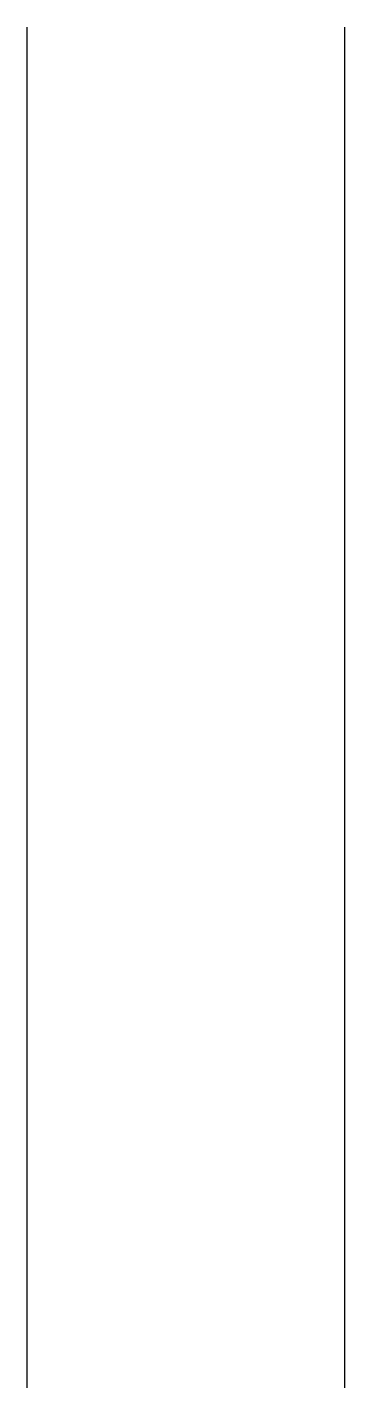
# Model space of a CAD drawing. Header units: millimetres. Extents: x -0.35 to 0.35, y -1.5 to 1.5.
import ezdxf

# ---------------------------------------------------------------- set-up
doc = ezdxf.new("R2010")
doc.units = ezdxf.units.MM

msp = doc.modelspace()

# ---------------------------------------------------------------- linework, layer by layer
at = {"color": 0, "linetype": 'Continuous', "lineweight": -2}
for p, q in [((-0.35, -1.5), (-0.35, 1.5)), ((0.35, -1.5), (0.35, 1.5))]:
    msp.add_line(p, q, dxfattribs=at)

doc.saveas('drawing.dxf')
